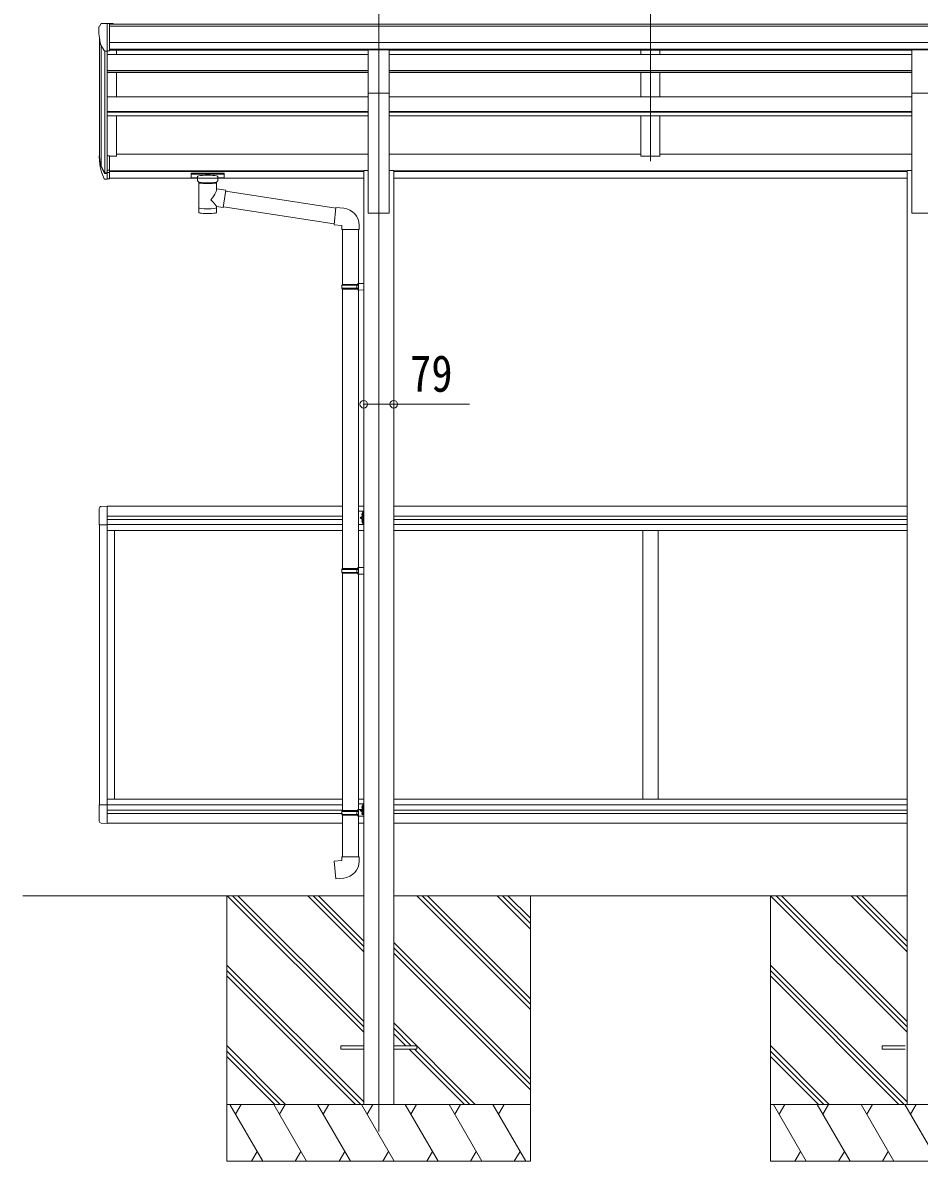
# Model space of a CAD drawing. Units: millimetres at full size; details may follow other scales. Extents: x -5590 to 5652, y -3902 to 3858.
# Drawn here: x -999 to 1363, y -1747 to 1255 of the extents above; entities that cross this region are included whole.
import ezdxf
from ezdxf.enums import TextEntityAlignment as Align

# ---------------------------------------------------------------- set-up
doc = ezdxf.new("R2010")
doc.units = ezdxf.units.MM
doc.header["$LTSCALE"] = 20
doc.header["$PDMODE"] = 32
doc.header["$PDSIZE"] = 20
for name, color, linetype, lineweight in [('0-0_0', 7, 'Continuous', 9), ('0-1_本体', 4, 'Continuous', 9), ('0-2_部品', 7, 'Continuous', 9), ('0-8_PARTS2', 2, 'Continuous', 9), ('0-A_寸法', 6, 'Continuous', 9), ('1-1_GLASS', 4, 'Continuous', 9), ('1-2_GLASS_SEAL', 7, 'Continuous', 9), ('1-3_NOTPRINT', 4, 'Continuous', 9)]:
    doc.layers.add(name, color=color, linetype=linetype, lineweight=lineweight)
doc.styles.add('ＭＳ ゴシック', font='')
doc.styles.get('ＭＳ ゴシック').set_extended_font_data('MS Gothic')

msp = doc.modelspace()

# ---------------------------------------------------------------- linework, layer by layer
at = {"layer": '0-0_0'}
for p, q in [((-100.46, -1047.43), (-998.97, -1047.43)), ((-461.07, -1047.43), (-461.07, -1747.43)), ((-100.46, -1407.29), (-460.33, -1047.43)), ((-100.46, -1393.15), (-446.19, -1047.43)), ((-100.46, -1379.01), (-432.05, -1047.43)), ((-100.46, -1195.16), (-248.2, -1047.43)), ((-100.46, -1181.02), (-234.05, -1047.43)), ((-100.46, -1166.88), (-219.91, -1047.43)), ((1331.54, -1047.43), (-21.46, -1047.43)), ((338.93, -1347.21), (39.15, -1047.43)), ((338.93, -1333.07), (53.29, -1047.43)), ((338.93, -1318.93), (67.43, -1047.43)), ((338.93, -1135.08), (251.28, -1047.43)), ((338.93, -1120.94), (265.42, -1047.43)), ((338.93, -1106.8), (279.56, -1047.43)), ((338.93, -1047.43), (338.93, -1747.43)), ((970.93, -1047.43), (970.93, -1747.43)), ((1331.54, -1407.29), (971.67, -1047.43)), ((1331.54, -1393.15), (985.81, -1047.43)), ((1331.54, -1379.01), (999.95, -1047.43)), ((1331.54, -1195.16), (1183.8, -1047.43)), ((1331.54, -1181.02), (1197.95, -1047.43)), ((1331.54, -1166.88), (1212.09, -1047.43)), ((338.93, -1531.06), (-21.46, -1170.67)), ((338.93, -1545.2), (-21.46, -1184.81)), ((338.93, -1559.35), (-21.46, -1198.95)), ((-100.46, -1591.14), (-461.07, -1230.54)), ((1331.54, -1591.14), (970.93, -1230.54)), ((-108.32, -1597.43), (-461.07, -1244.68)), ((-122.46, -1597.43), (-461.07, -1258.82)), ((1323.68, -1597.43), (970.93, -1244.68)), ((1309.54, -1597.43), (970.93, -1258.82)), ((193.17, -1597.43), (-21.46, -1382.8)), ((24.53, -1442.93), (-21.46, -1396.94)), ((10.38, -1442.93), (-21.46, -1411.08)), ((-306.31, -1597.43), (-461.07, -1442.67)), ((-320.45, -1597.43), (-461.07, -1456.81)), ((-334.59, -1597.43), (-461.07, -1470.96)), ((164.89, -1597.43), (19.38, -1451.93)), ((179.03, -1597.43), (33.53, -1451.93)), ((1125.69, -1597.43), (970.93, -1442.67)), ((1111.55, -1597.43), (970.93, -1456.81)), ((1097.41, -1597.43), (970.93, -1470.96)), ((-461.07, -1597.43), (338.93, -1597.43)), ((-366.59, -1747.43), (-453.19, -1597.43)), ((-423.19, -1597.43), (-438.19, -1623.41)), ((-251.12, -1747.43), (-337.72, -1597.43)), ((-307.72, -1597.43), (-322.72, -1623.41)), ((-135.65, -1747.43), (-222.25, -1597.43)), ((-207.25, -1623.41), (-192.25, -1597.43)), ((-20.18, -1747.43), (-106.78, -1597.43)), ((-91.78, -1623.41), (-76.78, -1597.43)), ((95.29, -1747.43), (8.69, -1597.43)), ((23.69, -1623.41), (38.69, -1597.43)), ((210.76, -1747.43), (124.16, -1597.43)), ((139.16, -1623.41), (154.16, -1597.43)), ((326.23, -1747.43), (239.63, -1597.43)), ((254.63, -1623.41), (269.63, -1597.43)), ((970.93, -1597.43), (1770.93, -1597.43)), ((1065.41, -1747.43), (978.81, -1597.43)), ((1008.81, -1597.43), (993.81, -1623.41)), ((1180.88, -1747.43), (1094.28, -1597.43)), ((1124.28, -1597.43), (1109.28, -1623.41)), ((1296.35, -1747.43), (1209.75, -1597.43)), ((1224.75, -1623.41), (1239.75, -1597.43)), ((1411.82, -1747.43), (1325.22, -1597.43)), ((1340.22, -1623.41), (1355.22, -1597.43)), ((-381.59, -1721.45), (-396.59, -1747.43)), ((-266.12, -1721.45), (-281.12, -1747.43)), ((-150.65, -1721.45), (-165.65, -1747.43)), ((-35.18, -1721.45), (-50.18, -1747.43)), ((80.29, -1721.45), (65.29, -1747.43)), ((195.76, -1721.45), (180.76, -1747.43)), ((311.23, -1721.45), (296.23, -1747.43)), ((1050.41, -1721.45), (1035.41, -1747.43)), ((1165.88, -1721.45), (1150.88, -1747.43)), ((1281.35, -1721.45), (1266.35, -1747.43)), ((338.93, -1747.43), (-461.07, -1747.43)), ((1770.93, -1747.43), (970.93, -1747.43))]:
    msp.add_line(p, q, dxfattribs=at)
at = {"layer": '0-1_本体'}
for p, q in [((2080.54, 1251.22), (-770.46, 1251.22)), ((2080.54, 1245.87), (-770.46, 1245.87)), ((-796.96, 901.7), (-796.96, 1214.47)), ((2080.54, 1202.34), (-770.46, 1202.34)), ((-792.68, 1195.67), (-792.68, 877.43)), ((-782.96, 1180.31), (-782.96, 859.43)), ((-776.96, 1179.84), (-776.96, 903.87)), ((-88.46, 1171.04), (-776.96, 1171.04)), ((2080.54, 1184.67), (-770.46, 1184.67)), ((-88.46, 1182.29), (-770.46, 1182.29)), ((-751.96, 1171.04), (-751.96, 1182.29)), ((1343.43, 1182.29), (-33.46, 1182.29)), ((1343.43, 1171.04), (-33.46, 1171.04)), ((629.93, 1182.23), (629.93, 1171.04)), ((679.93, 1182.23), (679.93, 1171.04)), ((-88.46, 1129.11), (-776.96, 1129.11)), ((-88.46, 1127.62), (-776.96, 1127.62)), ((-88.46, 1123.42), (-776.96, 1123.42)), ((-751.96, 1059.68), (-751.96, 1123.42)), ((1343.43, 1129.11), (-33.46, 1129.11)), ((1343.43, 1127.62), (-33.46, 1127.62)), ((1343.43, 1123.42), (-33.46, 1123.42)), ((629.93, 1123.42), (629.93, 1059.68)), ((679.93, 1123.42), (679.93, 1059.68)), ((-88.47, 1059.68), (-776.96, 1059.68)), ((-88.46, 752.46), (-88.46, 1069.25)), ((1343.42, 1059.68), (-33.47, 1059.68)), ((-33.46, 1069.25), (-33.46, 752.46)), ((1343.43, 752.46), (1343.43, 1069.25)), ((-88.46, 1020.24), (-776.96, 1020.24)), ((-88.46, 1018.76), (-776.96, 1018.76)), ((-88.46, 1009.51), (-776.96, 1009.51)), ((-751.96, 903.04), (-751.96, 1009.51)), ((1343.43, 1020.24), (-33.46, 1020.24)), ((1343.43, 1018.76), (-33.46, 1018.76)), ((1343.43, 1009.51), (-33.46, 1009.51)), ((629.93, 1009.51), (629.93, 903.02)), ((679.93, 1009.51), (679.93, 903.02)), ((-770.46, 903.04), (-751.96, 903.04)), ((-88.46, 907.84), (-751.96, 907.84)), ((629.93, 907.84), (-33.46, 907.84)), ((679.93, 903.02), (629.93, 903.02)), ((1343.43, 907.84), (679.93, 907.84)), ((-100.46, 863.75), (-770.46, 863.75)), ((-100.46, 862.35), (-770.46, 862.35)), ((-100.46, 844.98), (-770.46, 844.98)), ((-88.46, 865.03), (-100.46, 865.03)), ((-100.46, 865.03), (-100.46, -1597.43)), ((-21.46, 865.03), (-33.46, 865.03)), ((-21.46, 865.03), (-21.46, -1597.43)), ((1331.43, 863.75), (-21.46, 863.75)), ((1331.43, 862.35), (-21.46, 862.35)), ((1331.43, 844.98), (-21.46, 844.98)), ((1343.43, 865.03), (1331.43, 865.03)), ((1331.43, 865.03), (1331.43, -1597.43)), ((-33.46, 752.46), (-88.46, 752.46)), ((1398.43, 752.46), (1343.43, 752.46)), ((-161.07, -1442.93), (-161.07, -1451.93)), ((-100.46, -1442.93), (-161.07, -1442.93)), ((-100.46, -1451.93), (-161.07, -1451.93)), ((38.93, -1442.93), (-21.46, -1442.93)), ((38.93, -1451.93), (-21.46, -1451.93)), ((38.93, -1442.93), (38.93, -1451.93)), ((1265.13, -1442.93), (1265.13, -1451.93)), ((1325.73, -1442.93), (1265.13, -1442.93)), ((1325.73, -1451.93), (1265.13, -1451.93))]:
    msp.add_line(p, q, dxfattribs=at)
at = {"layer": '0-2_部品'}
for p, q in [((-798.96, 1243.45), (-798.96, 1242.82)), ((-792.05, 1252.25), (-796.12, 1246.44)), ((-788.96, 1252.82), (-791.29, 1252.68)), ((-788.96, 1252.82), (-770.46, 1252.82)), ((-776.96, 1179.84), (-776.96, 1252.82)), ((-770.46, 1252.82), (-760.46, 1252.73)), ((-770.46, 1180.84), (-770.46, 1252.82)), ((-760.46, 1251.22), (-760.46, 1252.73)), ((-784.59, 1181.65), (-793.86, 1197.71)), ((-776.96, 1179.84), (-782.17, 1180.15)), ((-770.46, 1180.84), (-776.96, 1180.84)), ((-33.46, 1182.98), (-88.46, 1182.98)), ((-88.46, 1068.82), (-88.46, 1182.98)), ((-33.46, 1068.82), (-33.46, 1182.98)), ((1398.43, 1182.98), (1343.43, 1182.98)), ((1343.43, 1068.82), (1343.43, 1182.98)), ((-33.46, 1068.82), (-88.46, 1068.82)), ((1398.43, 1068.82), (1343.43, 1068.82)), ((-776.96, 903.87), (-776.96, 841.99)), ((-770.46, 903.87), (-776.96, 903.87)), ((-770.46, 903.87), (-770.46, 842.8)), ((-794.57, 877.83), (-784.41, 858.66)), ((-783.39, 859.91), (-793.15, 878.32)), ((-791.98, 860.97), (-784.41, 843.49)), ((-776.96, 859.16), (-782.1, 859.16)), ((-776.96, 857.16), (-781.81, 857.16)), ((-776.96, 841.99), (-781.81, 841.99)), ((-770.46, 865.56), (-776.96, 865.56)), ((-770.46, 860.16), (-776.96, 860.16)), ((-770.46, 842.8), (-776.96, 842.8)), ((-555.36, 857.09), (-555.36, 846.33)), ((-555.36, 856.9), (-555.36, 855.36)), ((-553.36, 857.76), (-470.36, 857.76)), ((-553.36, 855.58), (-470.36, 855.58)), ((-553.36, 845.67), (-538.86, 845.67)), ((-538.86, 838.86), (-538.86, 849.14)), ((-484.86, 838.86), (-484.86, 849.14)), ((-484.86, 845.67), (-470.36, 845.67)), ((-468.36, 857.09), (-468.36, 846.33)), ((-534.76, 834.36), (-534.78, 754.07)), ((-488.96, 816.79), (-488.96, 834.37)), ((-463.74, 812.88), (-488.96, 816.79)), ((-463.74, 812.88), (-470.76, 767.62)), ((-174.39, 765.93), (-464.05, 810.87)), ((-488.94, 754.07), (-488.96, 770.7)), ((-488.96, 770.44), (-470.76, 767.62)), ((-178.05, 723.99), (-470.49, 769.36)), ((-153.44, 765.39), (-174.27, 767.21)), ((-112.36, 709.64), (-112.36, 720.56)), ((-158.36, 709.64), (-112.36, 709.64)), ((-156.36, 709.64), (-156.36, 564.52)), ((-114.36, 709.64), (-114.36, 567.07)), ((-158.36, 562.52), (-157.36, 564.52)), ((-158.36, 562.52), (-114.36, 562.52)), ((-158.36, 562.52), (-158.36, 554.52)), ((-158.36, 554.52), (-114.36, 554.52)), ((-158.36, 554.52), (-157.36, 552.52)), ((-157.36, 564.52), (-114.36, 564.52)), ((-157.36, 552.52), (-114.36, 552.52)), ((-156.36, 552.52), (-156.36, -184.67)), ((-118.84, 562.52), (-119.27, 564.52)), ((-116.36, 567.02), (-100.36, 567.49)), ((-116.36, 565.02), (-116.36, 567.02)), ((-116.36, 565.02), (-114.36, 565.02)), ((-116.36, 550.02), (-116.36, 552.02)), ((-116.36, 550.02), (-100.36, 549.54)), ((-114.36, 549.96), (-114.36, -182.11)), ((-100.36, 567.49), (-100.36, 549.54)), ((-158.36, -186.67), (-157.36, -184.67)), ((-158.36, -186.67), (-114.36, -186.67)), ((-158.36, -186.67), (-158.36, -194.67)), ((-158.36, -194.67), (-114.36, -194.67)), ((-158.36, -194.67), (-157.36, -196.67)), ((-157.36, -184.67), (-114.36, -184.67)), ((-157.36, -196.67), (-114.36, -196.67)), ((-156.36, -196.67), (-156.36, -822.43)), ((-118.84, -186.67), (-119.27, -184.67)), ((-116.36, -182.17), (-100.36, -181.7)), ((-116.36, -184.17), (-116.36, -182.17)), ((-116.36, -184.17), (-114.36, -184.17)), ((-116.36, -199.17), (-116.36, -197.17)), ((-116.36, -199.17), (-100.36, -199.64)), ((-114.36, -199.23), (-114.39, -820.27)), ((-100.36, -181.7), (-100.36, -199.64)), ((-158.36, -824.83), (-157.36, -822.83)), ((-158.36, -824.83), (-114.36, -824.83)), ((-158.36, -824.83), (-158.36, -832.83)), ((-158.36, -832.83), (-114.36, -832.83)), ((-158.36, -832.83), (-157.36, -834.83)), ((-157.36, -822.83), (-114.36, -822.83)), ((-157.36, -834.83), (-114.36, -834.83)), ((-156.36, -834.83), (-156.36, -944.83)), ((-118.84, -824.83), (-119.27, -822.83)), ((-116.36, -820.33), (-100.36, -819.86)), ((-116.36, -820.33), (-100.36, -819.86)), ((-116.36, -822.33), (-116.36, -820.33)), ((-116.36, -822.33), (-116.36, -820.33)), ((-116.36, -822.33), (-114.36, -822.33)), ((-116.36, -822.33), (-114.36, -822.33)), ((-116.36, -837.33), (-116.36, -835.33)), ((-116.36, -837.33), (-100.36, -837.8)), ((-114.36, -822.43), (-114.36, -822.33)), ((-114.36, -834.83), (-114.36, -944.83)), ((-100.36, -819.86), (-100.36, -837.8)), ((-158.36, -944.83), (-112.36, -944.83)), ((-158.36, -954.83), (-158.36, -944.83)), ((-112.36, -944.83), (-112.36, -955.75))]:
    msp.add_line(p, q, dxfattribs=at)
for points in [[(-555.36, 857.09), (-555.32, 857.29), (-555.24, 857.43), (-555.14, 857.52), (-555.04, 857.58), (-554.92, 857.63), (-554.62, 857.69), (-554.13, 857.73), (-553.59, 857.75), (-553.36, 857.76)], [(-555.36, 846.33), (-555.32, 846.14), (-555.24, 846), (-555.14, 845.91), (-555.04, 845.85), (-554.92, 845.8), (-554.62, 845.74), (-554.13, 845.69), (-553.59, 845.67), (-553.36, 845.67)], [(-470.36, 857.76), (-470.01, 857.75), (-469.48, 857.73), (-469.03, 857.68), (-468.72, 857.6), (-468.55, 857.5), (-468.43, 857.36), (-468.37, 857.18), (-468.36, 857.09)], [(-470.36, 845.67), (-470.01, 845.67), (-469.48, 845.7), (-469.03, 845.75), (-468.72, 845.83), (-468.55, 845.93), (-468.43, 846.06), (-468.37, 846.24), (-468.36, 846.33)], [(-538.82, 838.92), (-538.84, 838.56), (-538.6, 837.6), (-538.08, 836.72), (-537.27, 835.88), (-536.16, 835.08), (-534.76, 834.36)], [(-488.96, 834.37), (-488.73, 834.47), (-487.37, 835.2), (-486.26, 836.05), (-485.5, 836.91), (-485.04, 837.81), (-484.87, 838.7)], [(-174.27, 767.21), (-178.28, 721.38), (-158.36, 719.64), (-158.36, 709.64)], [(-118.84, 562.52), (-118.84, 554.52), (-119.27, 552.52)], [(-116.36, 552.02), (-114.36, 552.02), (-114.36, 565.02)], [(-118.84, -186.67), (-118.84, -194.67), (-119.27, -196.67)], [(-116.36, -197.17), (-114.36, -197.17), (-114.36, -184.17)], [(-118.84, -824.83), (-118.84, -832.83), (-119.27, -834.83)], [(-116.36, -835.33), (-114.36, -835.33), (-114.36, -822.33)], [(-153.44, -1000.58), (-174.27, -1002.4), (-178.28, -956.58), (-158.36, -954.83)]]:
    msp.add_lwpolyline(points, dxfattribs=at)
for centre, radius, start, end in [((-795.96, 1243.45), 3, 93, 180), ((-596.96, 1242.82), 202, 180, 192.90261), ((-791.23, 1251.68), 1, 93.5, 145), ((-781.99, 1183.15), 3, 210, 266.5), ((-708.3, 900), 89.07, 174.49576, 194.41188), ((-709.01, 904.28), 88.05, 177.22392, 197.21071), ((-663.74, 897.05), 133.22, 183.27987, 195.71302), ((-781.81, 860.16), 3, 210, 270), ((-781.81, 844.99), 3, 210, 270), ((-782.1, 860.66), 1.5, 210, 270), ((-157.36, 720.56), 45, 0, 85), ((-157.36, -955.75), 45, 275, 0)]:
    msp.add_arc(centre, radius, start, end, dxfattribs=at)
for centre, major_axis, ratio, start_param, end_param in [((-553.36, 855.36), (2, 0), 0.109601, 1.5707963, 3.1415927), ((-511.86, 849.14), (27, 0), 0.122176, 6.2831853, 9.424778), ((-470.36, 855.36), (2, 0), 0.109601, 0, 1.5707963), ((-511.85, 833.91), (-22.91, 0.42), 0.072511, 0.0008029, 1.5715993), ((-511.85, 832.28), (-22.91, 0.42), 0.072511, 0.0008029, 1.5715993), ((-511.87, 833.91), (22.92, 0.42), 0.07247, 4.71158, 6.2823764), ((-511.87, 832.28), (22.92, 0.42), 0.07247, 4.71158, 6.2823764), ((-511.86, 790.25), (-22.81, -26.62), 0.234429, 1.6855472, 3.1268519), ((-500.86, 838.86), (16, 0), 0.361356, 6.2636979, 6.2831853), ((-509.3, 792.89), (20.32, -22.25), 0.045535, 0.0389954, 1.3075346), ((-511.86, 754.07), (22.92, 0), 0.101955, 3.1415499, 6.2833984), ((-511.86, 766.51), (22.91, 0), 0.122865, 3.1415927, 6.2831853)]:
    msp.add_ellipse(centre, major_axis=major_axis, ratio=ratio, start_param=start_param, end_param=end_param, dxfattribs=at)
at = {"layer": '0-8_PARTS2'}
for p, q in [((-60.96, 1294.74), (-60.96, -1668.72)), ((654.93, 1296.15), (654.93, 889.36))]:
    msp.add_line(p, q, dxfattribs=at)
at = {"layer": '0-A_寸法'}
for p, q in [((-100.46, 248.62), (-21.46, 248.62)), ((-21.46, 248.62), (178.54, 248.62))]:
    msp.add_line(p, q, dxfattribs=at)
for p in [(-100.46, 248.62), (-21.46, 248.62)]:
    msp.add_point(p, dxfattribs=at)
at = {"layer": '1-1_GLASS'}
for p, q in [((630.14, 903.12), (680.14, 903.12)), ((-156.46, -20.33), (-776.96, -20.33)), ((-100.46, -20.33), (-114.46, -20.33)), ((1331.54, -20.33), (-21.46, -20.33)), ((-776.96, -46.33), (-156.46, -46.33)), ((-776.96, -55.33), (-156.46, -55.33)), ((-21.46, -46.33), (1331.54, -46.33)), ((-21.46, -55.33), (1331.54, -55.33)), ((-796.96, -69.02), (-796.96, -807.63)), ((-776.96, -68.83), (-156.46, -68.83)), ((-776.96, -807.64), (-776.96, -68.83)), ((-156.46, -84.33), (-776.96, -84.33)), ((-756.96, -792.33), (-756.96, -84.33)), ((-114.46, -68.83), (-100.46, -68.83)), ((-114.46, -84.33), (-100.46, -84.33)), ((-21.46, -68.83), (1331.54, -68.83)), ((-21.46, -84.33), (1331.54, -84.33)), ((-776.96, -792.33), (-156.46, -792.33)), ((-776.96, -807.83), (-156.46, -807.83)), ((-114.46, -792.33), (-100.46, -792.33)), ((-21.46, -792.33), (1331.54, -792.33)), ((-21.46, -807.83), (1331.54, -807.83)), ((-776.96, -821.33), (-156.46, -821.33)), ((-776.96, -830.33), (-156.46, -830.33)), ((-21.46, -821.33), (1331.54, -821.33)), ((-21.46, -830.33), (1331.54, -830.33)), ((-776.96, -856.33), (-156.46, -856.33)), ((-114.46, -856.33), (-100.46, -856.33)), ((-21.46, -856.33), (1331.54, -856.33))]:
    msp.add_line(p, q, dxfattribs=at)
at = {"layer": '1-2_GLASS_SEAL'}
for p, q in [((-797.46, -26.12), (-797.46, -69.02)), ((-776.96, -19.83), (-792.25, -20.63)), ((-776.96, -19.83), (-776.96, -69.02)), ((-114.46, -33.33), (-100.46, -33.33)), ((-102.96, -50.83), (-109.96, -50.83)), ((-105.07, -39.68), (-103.05, -40.68)), ((-105.07, -43.98), (-103.05, -42.97)), ((-105.07, -57.68), (-103.05, -58.68)), ((-102.96, -37.13), (-103.25, -37.13)), ((-103.25, -37.13), (-103.25, -46.53)), ((-103.25, -46.53), (-102.96, -46.53)), ((-103.25, -55.13), (-102.96, -55.13)), ((-103.25, -64.53), (-103.25, -55.13)), ((-102.99, -40.68), (-102.38, -41.83)), ((-102.99, -42.97), (-102.38, -41.83)), ((-102.99, -58.68), (-102.38, -59.83)), ((-102.99, -60.97), (-102.38, -59.83)), ((-102.96, -68.33), (-102.96, -33.33)), ((-102.96, -37.13), (-102.96, -46.53)), ((-102.96, -64.53), (-102.96, -55.13)), ((-100.46, -68.33), (-100.46, -33.33)), ((-797.46, -69.02), (-776.96, -69.02)), ((-114.46, -68.33), (-100.46, -68.33)), ((-105.07, -61.98), (-103.05, -60.97)), ((-102.96, -64.53), (-103.25, -64.53)), ((-797.46, -850.54), (-797.46, -807.64)), ((-797.46, -807.64), (-776.96, -807.64)), ((-776.96, -856.83), (-776.96, -807.64)), ((-114.46, -805.33), (-100.46, -805.33)), ((-102.96, -809.13), (-103.25, -809.13)), ((-103.25, -809.13), (-103.25, -818.53)), ((-102.96, -833.84), (-102.96, -805.33)), ((-102.96, -809.13), (-102.96, -818.53)), ((-102.96, -822.83), (-109.96, -822.83)), ((-105.07, -811.68), (-103.05, -812.68)), ((-105.07, -815.98), (-103.05, -814.97)), ((-105.07, -829.68), (-103.05, -830.68)), ((-104.9, -833.89), (-103.05, -832.97)), ((-103.25, -818.53), (-102.96, -818.53)), ((-103.25, -827.13), (-102.96, -827.13)), ((-103.25, -833.85), (-103.25, -827.13)), ((-102.99, -812.68), (-102.38, -813.83)), ((-102.99, -814.97), (-102.38, -813.83)), ((-102.99, -830.68), (-102.38, -831.83)), ((-102.99, -832.97), (-102.38, -831.83)), ((-102.96, -833.84), (-102.96, -827.13)), ((-776.96, -856.83), (-792.25, -856.03))]:
    msp.add_line(p, q, dxfattribs=at)
for points in [[(-103.56, -55.4), (-109.96, -50.83), (-103.56, -46.26)], [(-103.56, -827.4), (-109.96, -822.83), (-103.56, -818.26)]]:
    msp.add_lwpolyline(points, dxfattribs=at)
for centre, radius, start, end in [((-791.96, -26.12), 5.5, 93, 180), ((-99.36, -41.83), 6.1, 129.60193, 230.39807), ((-99.36, -59.83), 6.1, 129.60193, 230.39807), ((-99.36, -813.83), 6.1, 129.60193, 230.39807), ((-99.36, -831.83), 6.1, 129.60193, 199.8475), ((-791.96, -850.54), 5.5, 180, 267)]:
    msp.add_arc(centre, radius, start, end, dxfattribs=at)
at = {"layer": '1-3_NOTPRINT'}
for p, q in [((635.14, -84.43), (635.14, -792.43)), ((675.14, -84.43), (675.14, -792.43))]:
    msp.add_line(p, q, dxfattribs=at)

# ---------------------------------------------------------------- texts
at = {"layer": '0-A_寸法', "color": 7, "style": 'ＭＳ ゴシック', "width": 0.85}
msp.add_text('79', height=96.77, dxfattribs=at).set_placement((21.54, 252.62), align=Align.BOTTOM_LEFT)

doc.saveas('drawing.dxf')
